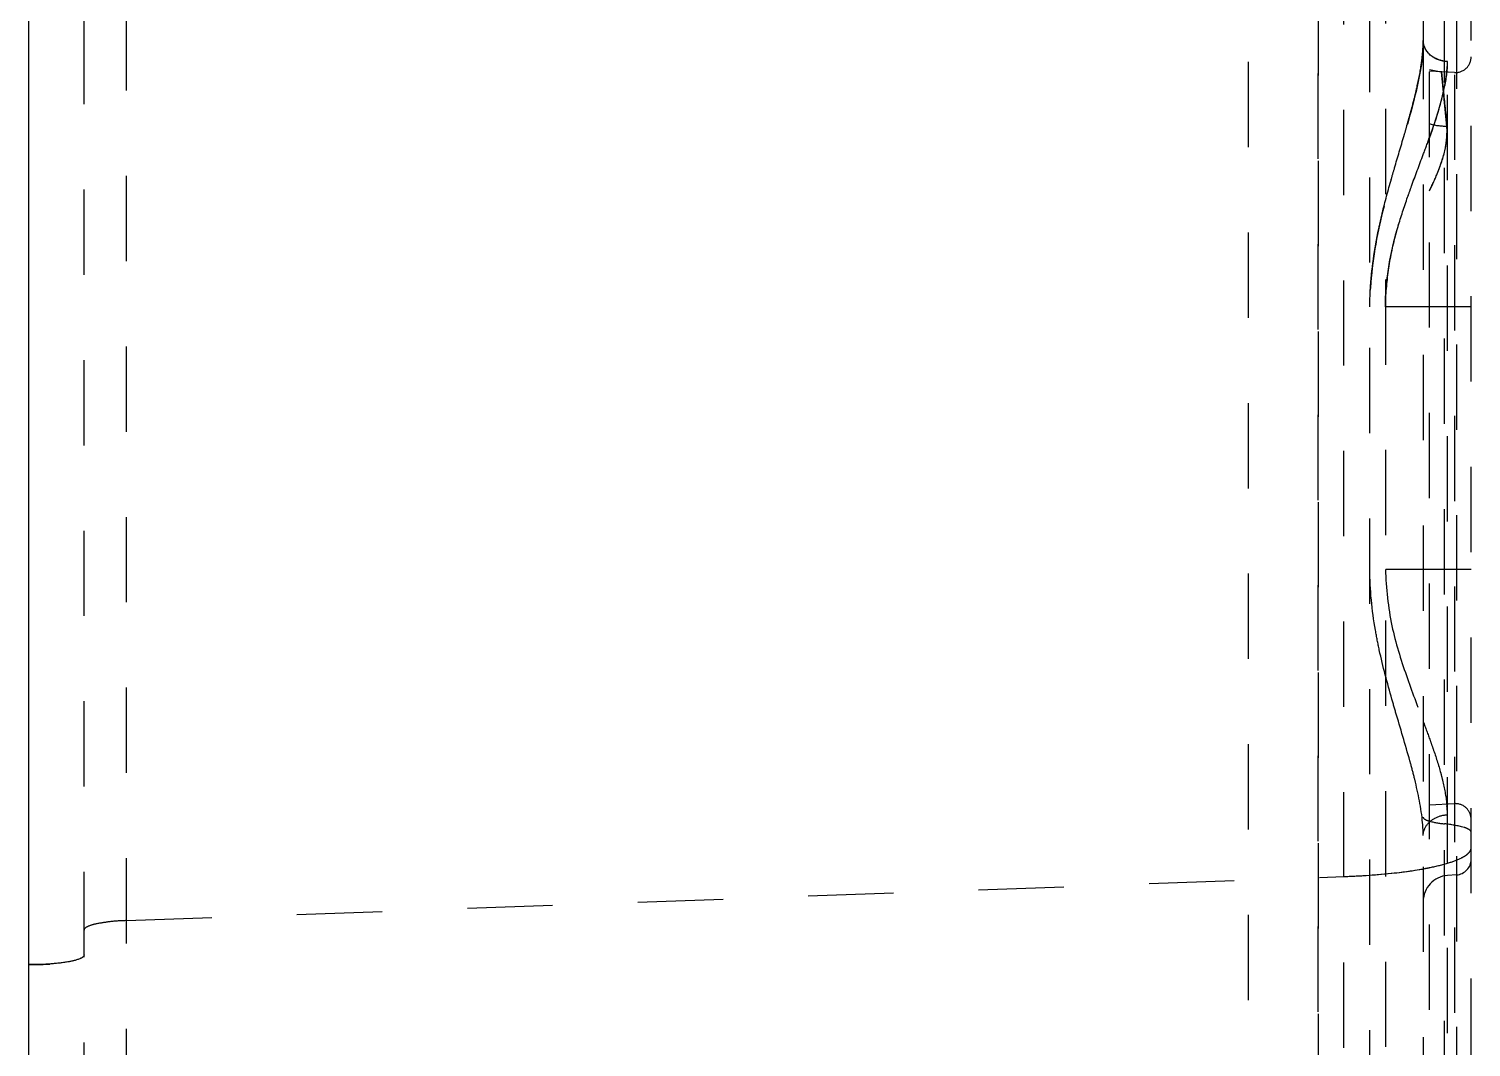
# Model space of a CAD drawing. Header units: millimetres. Extents: x 1147 to 12155, y -6137 to -4403.
# Drawn here: x 3268.09 to 3295.72, y -5373 to -5353.49 of the extents above; entities that cross this region are included whole.
import ezdxf

# ---------------------------------------------------------------- set-up
doc = ezdxf.new("R2010")
doc.units = ezdxf.units.MM
doc.header["$LTSCALE"] = 16.335
doc.linetypes.add('HIDDEN', pattern=[0.2, 0.1, -0.1])
doc.layers.get('0').update_dxf_attribs({"linetype": 'CONTINUOUS'})
doc.layers.add('DEFAULT_2', color=8, linetype='HIDDEN')

msp = doc.modelspace()

# ---------------------------------------------------------------- linework, layer by layer
at = {"color": 7, "linetype": 'Continuous'}
msp.add_line((3268.086, -5503.772), (3268.086, -5023.709), dxfattribs=at)
at = {"layer": 'DEFAULT_2', "color": 8, "linetype": 'HIDDEN'}
for p, q in [((3293.277, -5402.415), (3293.277, -5115.128)), ((3295.718, -5399.454), (3295.718, -5118.089)), ((3295.207, -5396.995), (3295.207, -5120.548)), ((3294.799, -5121.249), (3294.799, -5396.294)), ((3292.79, -5388.654), (3292.79, -5127.217)), ((3295.437, -5127.584), (3295.437, -5389.959)), ((3294.918, -5388.619), (3294.918, -5128.948)), ((3295.401, -5128.948), (3295.401, -5388.595)), ((3291.451, -5388.431), (3291.451, -5129.112)), ((3293.777, -5384.107), (3293.777, -5273.351)), ((3294.074, -5273.351), (3294.074, -5384.107)), ((3295.267, -5379.262), (3295.267, -5296.647)), ((3269.144, -5410.477), (3269.144, -5331.696)), ((3269.958, -5406.948), (3269.958, -5331.576)), ((3292.79, -5390.326), (3292.791, -5344.018)), ((3295.401, -5354.33), (3294.918, -5354.305)), ((3295.254, -5355.363), (3295.149, -5354.317)), ((3295.254, -5355.363), (3295.149, -5354.317)), ((3295.149, -5354.317), (3295.176, -5354.59)), ((3295.149, -5354.317), (3295.176, -5354.59)), ((3295.244, -5355.263), (3295.254, -5355.364)), ((3295.244, -5355.263), (3295.254, -5355.364)), ((3295.718, -5358.819), (3293.777, -5358.819)), ((3295.718, -5363.846), (3293.777, -5363.846)), ((3295.401, -5368.335), (3294.918, -5368.36)), ((3269.958, -5370.574), (3293.277, -5369.73)), ((3295.437, -5369.698), (3295.267, -5369.71))]:
    msp.add_line(p, q, dxfattribs=at)
msp.add_lwpolyline([(3295.149, -5354.317), (3295.109, -5354.314), (3294.918, -5354.278)], dxfattribs=at)
for centre, radius, start, end in [((3295.416, -5354.029), 0.302, 267, 0), ((3595.446, -5324.72), 301.752, 185.68081, 185.80933), ((3592.206, -5325.043), 298.496, 185.68066, 185.81062), ((3267.434, -5345.681), 29.212, 339.5182, 340.2366), ((3292.406, -5368.67), 2.863, 2.5031, 5.8753), ((3295.416, -5368.636), 0.302, 0, 93), ((3295.416, -5369.397), 0.302, 274, 0), ((3293.798, -5364.002), 5.669, 280.4365, 281.5579), ((3295.302, -5370.211), 0.503, 94, 180), ((3268.142, -5366.298), 5.119, 269.3738, 273.8606)]:
    msp.add_arc(centre, radius, start, end, dxfattribs=at)
for points, knots in [([(3294.799, -5353.719), (3294.799, -5354.069), (3294.646, -5354.838), (3294.286, -5356.024), (3293.904, -5357.359), (3293.777, -5358.323), (3293.777, -5358.819)], [0, 0, 0, 0, 0.201795, 0.445615, 0.71495, 1, 1, 1, 1]), ([(3294.761, -5354.186), (3294.767, -5354.146), (3294.788, -5353.991), (3294.799, -5353.835), (3294.799, -5353.719)], [0, 0, 0, 0, 0.261593, 1, 1, 1, 1]), ([(3295.267, -5354.121), (3295.148, -5354.115), (3294.921, -5354.043), (3294.799, -5353.821), (3294.799, -5353.719)], [0, 0, 0, 0, 0.53769, 1, 1, 1, 1]), ([(3294.907, -5353.968), (3294.89, -5353.95), (3294.832, -5353.878), (3294.799, -5353.785), (3294.799, -5353.719)], [0, 0, 0, 0, 0.271773, 1, 1, 1, 1]), ([(3295.03, -5354.058), (3295.013, -5354.049), (3294.948, -5354.011), (3294.892, -5353.958), (3294.861, -5353.913)], [0, 0, 0, 0, 0.261298, 1, 1, 1, 1]), ([(3295.031, -5354.057), (3295.013, -5354.048), (3294.948, -5354.011), (3294.892, -5353.957), (3294.862, -5353.912)], [0, 0, 0, 0, 0.261619, 1, 1, 1, 1]), ([(3294.074, -5358.819), (3294.084, -5358.585), (3294.12, -5358.12), (3294.257, -5357.442), (3294.467, -5356.804), (3294.752, -5356.019), (3295.096, -5355.153), (3295.252, -5354.443), (3295.267, -5354.12)], [0, 0, 0, 0, 0.144458, 0.286589, 0.424881, 0.557759, 0.801087, 1, 1, 1, 1]), ([(3294.636, -5354.799), (3294.649, -5354.746), (3294.698, -5354.543), (3294.739, -5354.339), (3294.761, -5354.186)], [0, 0, 0, 0, 0.261178, 1, 1, 1, 1]), ([(3295.058, -5355.172), (3295.074, -5355.121), (3295.134, -5354.927), (3295.186, -5354.731), (3295.215, -5354.584)], [0, 0, 0, 0, 0.262006, 1, 1, 1, 1]), ([(3294.433, -5355.538), (3294.452, -5355.474), (3294.523, -5355.229), (3294.591, -5354.983), (3294.636, -5354.799)], [0, 0, 0, 0, 0.258585, 1, 1, 1, 1]), ([(3294.925, -5355.559), (3294.96, -5355.462), (3295.005, -5355.333), (3295.048, -5355.203), (3295.058, -5355.171)], [0, 0, 0, 0, 0.755682, 1, 1, 1, 1]), ([(3294.188, -5356.372), (3294.209, -5356.301), (3294.289, -5356.022), (3294.373, -5355.745), (3294.433, -5355.537)], [0, 0, 0, 0, 0.255542, 1, 1, 1, 1]), ([(3294.918, -5356.598), (3294.973, -5356.491), (3295.088, -5356.229), (3295.236, -5355.822), (3295.261, -5355.508), (3295.254, -5355.364)], [0, 0, 0, 0, 0.278885, 0.663866, 1, 1, 1, 1]), ([(3295.224, -5355.776), (3295.231, -5355.741), (3295.254, -5355.604), (3295.259, -5355.466), (3295.254, -5355.364)], [0, 0, 0, 0, 0.263195, 1, 1, 1, 1]), ([(3294.918, -5356.598), (3294.988, -5356.462), (3295.103, -5356.192), (3295.196, -5355.913), (3295.224, -5355.776)], [0, 0, 0, 0, 0.522094, 1, 1, 1, 1]), ([(3294.5, -5356.718), (3294.525, -5356.648), (3294.622, -5356.375), (3294.724, -5356.104), (3294.799, -5355.903)], [0, 0, 0, 0, 0.256217, 1, 1, 1, 1]), ([(3294.5, -5356.718), (3294.525, -5356.648), (3294.622, -5356.375), (3294.724, -5356.105), (3294.799, -5355.903)], [0, 0, 0, 0, 0.256218, 1, 1, 1, 1]), ([(3294.501, -5356.717), (3294.525, -5356.647), (3294.622, -5356.375), (3294.724, -5356.104), (3294.799, -5355.903)], [0, 0, 0, 0, 0.256215, 1, 1, 1, 1]), ([(3294.501, -5356.717), (3294.525, -5356.647), (3294.622, -5356.375), (3294.724, -5356.104), (3294.799, -5355.903)], [0, 0, 0, 0, 0.256212, 1, 1, 1, 1]), ([(3293.963, -5357.252), (3293.98, -5357.176), (3294.048, -5356.88), (3294.127, -5356.587), (3294.189, -5356.369)], [0, 0, 0, 0, 0.25441, 1, 1, 1, 1]), ([(3294.263, -5357.478), (3294.28, -5357.413), (3294.352, -5357.157), (3294.435, -5356.904), (3294.501, -5356.717)], [0, 0, 0, 0, 0.25364, 1, 1, 1, 1]), ([(3293.777, -5358.819), (3293.777, -5358.685), (3293.795, -5358.159), (3293.879, -5357.636), (3293.963, -5357.252)], [0, 0, 0, 0, 0.253092, 1, 1, 1, 1]), ([(3293.777, -5358.819), (3293.777, -5358.685), (3293.795, -5358.159), (3293.879, -5357.636), (3293.963, -5357.252)], [0, 0, 0, 0, 0.253092, 1, 1, 1, 1]), ([(3293.777, -5358.819), (3293.777, -5358.685), (3293.795, -5358.159), (3293.879, -5357.636), (3293.963, -5357.252)], [0, 0, 0, 0, 0.253092, 1, 1, 1, 1]), ([(3293.777, -5358.819), (3293.777, -5358.685), (3293.795, -5358.159), (3293.879, -5357.636), (3293.963, -5357.252)], [0, 0, 0, 0, 0.253092, 1, 1, 1, 1]), ([(3293.958, -5365.39), (3293.931, -5365.265), (3293.831, -5364.756), (3293.777, -5364.237), (3293.777, -5363.846)], [0, 0, 0, 0, 0.246289, 1, 1, 1, 1]), ([(3294.201, -5364.93), (3294.269, -5365.254), (3294.464, -5365.868), (3294.69, -5366.469), (3294.799, -5366.762)], [0, 0, 0, 0, 0.514549, 1, 1, 1, 1]), ([(3294.288, -5366.637), (3294.259, -5366.536), (3294.138, -5366.124), (3294.027, -5365.708), (3293.958, -5365.39)], [0, 0, 0, 0, 0.243431, 1, 1, 1, 1]), ([(3294.637, -5367.868), (3294.613, -5367.77), (3294.504, -5367.357), (3294.381, -5366.949), (3294.288, -5366.637)], [0, 0, 0, 0, 0.23682, 1, 1, 1, 1]), ([(3294.933, -5367.124), (3294.952, -5367.178), (3295.025, -5367.384), (3295.093, -5367.593), (3295.135, -5367.75)], [0, 0, 0, 0, 0.259979, 1, 1, 1, 1]), ([(3294.799, -5368.947), (3294.799, -5368.864), (3294.78, -5368.5), (3294.704, -5368.141), (3294.637, -5367.868)], [0, 0, 0, 0, 0.227082, 1, 1, 1, 1]), ([(3295.135, -5367.75), (3295.15, -5367.804), (3295.201, -5368.011), (3295.239, -5368.221), (3295.254, -5368.377)], [0, 0, 0, 0, 0.265542, 1, 1, 1, 1]), ([(3294.799, -5368.591), (3294.799, -5368.607), (3294.839, -5368.644), (3294.974, -5368.689), (3295.107, -5368.71), (3295.207, -5368.721)], [0, 0, 0, 0, 0.108808, 0.311382, 1, 1, 1, 1]), ([(3294.799, -5368.946), (3294.799, -5368.881), (3294.847, -5368.74), (3294.959, -5368.645), (3295.025, -5368.611)], [0, 0, 0, 0, 0.464996, 1, 1, 1, 1]), ([(3295.718, -5368.884), (3295.718, -5368.864), (3295.669, -5368.818), (3295.5, -5368.76), (3295.333, -5368.734), (3295.207, -5368.721)], [0, 0, 0, 0, 0.108777, 0.311339, 1, 1, 1, 1]), ([(3293.277, -5369.73), (3293.6, -5369.718), (3294.189, -5369.678), (3294.868, -5369.582), (3295.306, -5369.466), (3295.541, -5369.379), (3295.718, -5369.265), (3295.718, -5369.179)], [0, 0, 0, 0, 0.378095, 0.688334, 0.807314, 0.898656, 1, 1, 1, 1]), ([(3294.934, -5369.556), (3295.053, -5369.532), (3295.259, -5369.482), (3295.46, -5369.41), (3295.541, -5369.368)], [0, 0, 0, 0, 0.571645, 1, 1, 1, 1]), ([(3295.651, -5369.296), (3295.661, -5369.287), (3295.694, -5369.256), (3295.718, -5369.211), (3295.718, -5369.179)], [0, 0, 0, 0, 0.300499, 1, 1, 1, 1]), ([(3293.277, -5369.73), (3293.42, -5369.725), (3293.937, -5369.698), (3294.455, -5369.646), (3294.825, -5369.577)], [0, 0, 0, 0, 0.274952, 1, 1, 1, 1]), ([(3269.958, -5370.574), (3269.85, -5370.577), (3269.656, -5370.589), (3269.397, -5370.631), (3269.237, -5370.669), (3269.144, -5370.728), (3269.144, -5370.757)], [0, 0, 0, 0, 0.377857, 0.688707, 0.898578, 1, 1, 1, 1]), ([(3269.144, -5371.23), (3269.144, -5371.267), (3269.01, -5371.333), (3268.804, -5371.374), (3268.466, -5371.413), (3268.22, -5371.419), (3268.086, -5371.417)], [0, 0, 0, 0, 0.100365, 0.318952, 0.634691, 1, 1, 1, 1])]:
    msp.add_open_spline(points, degree=3, knots=knots, dxfattribs=at)
for points in [[(3294.861, -5353.913), (3294.823, -5353.857), (3294.799, -5353.787), (3294.799, -5353.719)], [(3294.861, -5353.913), (3294.823, -5353.857), (3294.799, -5353.787), (3294.799, -5353.719)], [(3294.861, -5353.913), (3294.823, -5353.857), (3294.799, -5353.787), (3294.799, -5353.719)], [(3295.267, -5354.121), (3295.185, -5354.116), (3295.103, -5354.095), (3295.03, -5354.058)], [(3295.267, -5354.12), (3295.185, -5354.116), (3295.103, -5354.093), (3295.031, -5354.057)], [(3295.256, -5354.32), (3295.263, -5354.254), (3295.267, -5354.187), (3295.267, -5354.12)], [(3295.257, -5354.306), (3295.263, -5354.245), (3295.267, -5354.183), (3295.267, -5354.121)], [(3295.257, -5354.306), (3295.263, -5354.245), (3295.267, -5354.183), (3295.267, -5354.121)], [(3295.257, -5354.306), (3295.263, -5354.245), (3295.267, -5354.183), (3295.267, -5354.121)], [(3295.215, -5354.583), (3295.234, -5354.491), (3295.248, -5354.399), (3295.257, -5354.306)], [(3295.215, -5354.583), (3295.234, -5354.492), (3295.248, -5354.399), (3295.257, -5354.306)], [(3295.215, -5354.583), (3295.234, -5354.492), (3295.248, -5354.399), (3295.257, -5354.306)], [(3295.215, -5354.584), (3295.234, -5354.492), (3295.248, -5354.399), (3295.257, -5354.306)], [(3295.254, -5355.364), (3295.141, -5355.363), (3295.027, -5355.347), (3294.918, -5355.316)], [(3295.254, -5355.364), (3295.141, -5355.363), (3295.027, -5355.347), (3294.918, -5355.316)], [(3294.119, -5358.183), (3294.152, -5357.946), (3294.202, -5357.71), (3294.263, -5357.478)], [(3294.074, -5358.819), (3294.074, -5358.606), (3294.09, -5358.394), (3294.119, -5358.183)], [(3294.074, -5363.846), (3294.089, -5364.21), (3294.126, -5364.574), (3294.201, -5364.93)], [(3294.799, -5366.762), (3294.844, -5366.882), (3294.889, -5367.003), (3294.933, -5367.124)], [(3295.025, -5368.611), (3295.1, -5368.573), (3295.183, -5368.549), (3295.267, -5368.545)], [(3295.541, -5369.368), (3295.566, -5369.355), (3295.59, -5369.341), (3295.614, -5369.325)], [(3295.614, -5369.325), (3295.627, -5369.316), (3295.639, -5369.307), (3295.651, -5369.296)]]:
    msp.add_open_spline(points, degree=3, dxfattribs=at)

doc.saveas('drawing.dxf')
